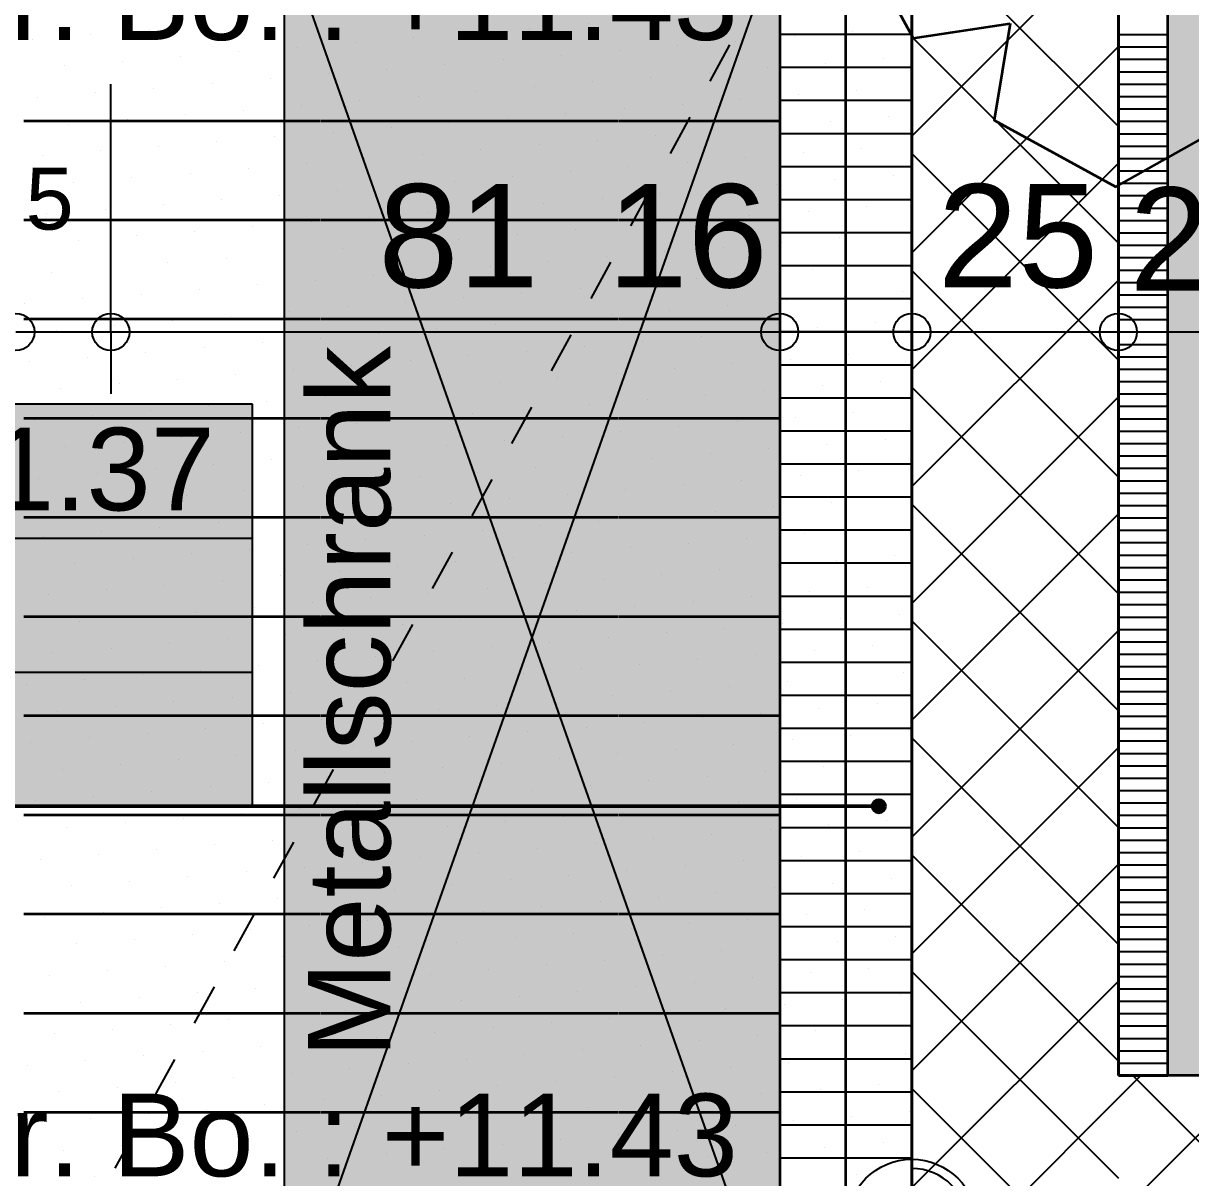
# Model space of a CAD drawing. Header units: centimetres. Extents: x 0.3 to 84.3, y 0.3 to 59.7.
# Drawn here: x 44.758 to 47.585, y 16.227 to 19.021 of the extents above; entities that cross this region are included whole.
import ezdxf

# ---------------------------------------------------------------- set-up
doc = ezdxf.new("R2010")
doc.units = ezdxf.units.CM
for name, pattern in [('AUSGEZOGEN', [0]), ('LINIE_17', [0.05, 0, -0.05]), ('PHANTOM', [63.5, 31.75, -6.35, 6.35, -6.35, 6.35, -6.35]), ('VERDECKT', [9.525, 6.35, -3.175])]:
    doc.linetypes.add(name, pattern=pattern)
for name, color, linetype, lineweight in [('Ausbau Raeume', 7, 'AUSGEZOGEN', 35), ('Bodenplatte', 7, 'AUSGEZOGEN', 35), ('Daemmung', 7, 'AUSGEZOGEN', 35), ('Decke', 7, 'AUSGEZOGEN', 35), ('Deckendaemmung', 7, 'AUSGEZOGEN', 25), ('Entwaesserungsb._ Retentionb', 251, 'AUSGEZOGEN', 50), ('Kamin', 7, 'VERDECKT', 25), ('Metallbauarbeiten', 7, 'AUSGEZOGEN', 35), ('Revisionswolke', 240, 'AUSGEZOGEN', 35), ('Text Decke', 7, 'AUSGEZOGEN', 50), ('Text Koten', 7, 'AUSGEZOGEN', 50), ('Text Werkplan Ausfuehrung', 7, 'AUSGEZOGEN', 50), ('Wand Beton bewehrt', 7, 'AUSGEZOGEN', 35), ('Werkplan- Ausfuehrungsmasse', 7, 'AUSGEZOGEN', 25)]:
    doc.layers.add(name, color=color, linetype=linetype, lineweight=lineweight)
doc.styles.add('ARIAL', font='ARIAL.TTF')

msp = doc.modelspace()

# ---------------------------------------------------------------- hatches: boundary and pattern name
at = {"layer": 'Kamin', "linetype": 'AUSGEZOGEN', "lineweight": 50, "true_color": 0xc7c7c7}
msp.add_hatch(color=9, dxfattribs=at).paths.add_polyline_path([(49, 19.894), (47.53, 19.894), (47.53, 16.474), (49, 16.474)])
at = {"layer": 'Metallbauarbeiten', "linetype": 'AUSGEZOGEN', "lineweight": 25, "true_color": 0xe3e3e3}
msp.add_hatch(color=254, dxfattribs=at).paths.add_polyline_path([(45.39, 19.236), (45.39, 15.836), (46.59, 15.836), (46.59, 19.236)])
at = {"layer": 'Text Decke', "linetype": 'AUSGEZOGEN', "lineweight": 50, "true_color": 0x00c600}
for points in [[(46.8171, 17.1185), (46.8171, 17.1335), (46.815, 17.126)], [(46.8171, 17.1335), (46.8225, 17.1131), (46.8225, 17.1389)], [(46.8171, 17.1335), (46.8171, 17.1185), (46.8225, 17.1131)], [(46.8225, 17.1389), (46.83, 17.111), (46.83, 17.141)], [(46.8225, 17.1389), (46.8225, 17.1131), (46.83, 17.111)], [(46.83, 17.141), (46.83, 17.111), (46.8375, 17.1131)], [(46.83, 17.141), (46.8375, 17.1131), (46.8375, 17.1389)], [(46.8375, 17.1389), (46.8375, 17.1131), (46.8429, 17.1185)], [(46.8375, 17.1389), (46.8429, 17.1185), (46.8429, 17.1335)], [(46.8429, 17.1335), (46.8429, 17.1185), (46.845, 17.126)]]:
    msp.add_hatch(color=92, dxfattribs=at).paths.add_polyline_path(points)
at = {"layer": 'Text Koten', "linetype": 'AUSGEZOGEN', "lineweight": 25, "true_color": 0xf1f1f1}
msp.add_hatch(color=7, dxfattribs=at).paths.add_polyline_path([(42.1067, 18.0993), (42.1067, 17.126), (45.3133, 17.126), (45.3133, 18.0993)])

# ---------------------------------------------------------------- linework, layer by layer
at = {"layer": 'Ausbau Raeume', "color": 254, "linetype": 'AUSGEZOGEN', "lineweight": 35}
for p, q in [((45.4782, 18.7846), (44.7596, 18.7846)), ((46.1982, 18.7846), (45.4796, 18.7846)), ((46.59, 18.7846), (46.1996, 18.7846)), ((45.4782, 18.5446), (44.7596, 18.5446)), ((46.1982, 18.5446), (45.4796, 18.5446)), ((46.59, 18.5446), (46.1996, 18.5446)), ((45.4782, 18.3046), (44.7596, 18.3046)), ((46.1982, 18.3046), (45.4796, 18.3046)), ((46.59, 18.3046), (46.1996, 18.3046)), ((45.4782, 18.0646), (44.7596, 18.0646)), ((46.1982, 18.0646), (45.4796, 18.0646)), ((46.59, 18.0646), (46.1996, 18.0646)), ((45.4782, 17.8246), (44.7596, 17.8246)), ((46.1982, 17.8246), (45.4796, 17.8246)), ((46.59, 17.8246), (46.1996, 17.8246)), ((45.4782, 17.5846), (44.7596, 17.5846)), ((46.1982, 17.5846), (45.4796, 17.5846)), ((46.59, 17.5846), (46.1996, 17.5846)), ((45.4782, 17.3446), (44.7596, 17.3446)), ((46.1982, 17.3446), (45.4796, 17.3446)), ((46.59, 17.3446), (46.1996, 17.3446)), ((45.4782, 17.1046), (44.7596, 17.1046)), ((46.1982, 17.1046), (45.4796, 17.1046)), ((46.59, 17.1046), (46.1996, 17.1046)), ((45.4782, 16.8646), (44.7596, 16.8646)), ((46.1982, 16.8646), (45.4796, 16.8646)), ((46.59, 16.8646), (46.1996, 16.8646)), ((45.4782, 16.6246), (44.7596, 16.6246)), ((46.1982, 16.6246), (45.4796, 16.6246)), ((46.59, 16.6246), (46.1996, 16.6246)), ((45.4782, 16.3846), (44.7596, 16.3846)), ((46.1982, 16.3846), (45.4796, 16.3846)), ((46.59, 16.3846), (46.1996, 16.3846))]:
    msp.add_line(p, q, dxfattribs=at)
at = {"layer": 'Bodenplatte', "color": 92, "linetype": 'VERDECKT', "lineweight": 35, "true_color": 0x00c600}
msp.add_line((46.91, 19.774), (46.91, 16.114), dxfattribs=at)
at = {"layer": 'Daemmung', "color": 7, "linetype": 'AUSGEZOGEN', "lineweight": 35}
for p, q in [((47.41, 19.894), (47.41, 16.474)), ((47.53, 16.474), (47.53, 19.894)), ((46.91, 16.114), (46.91, 19.774)), ((46.59, 19.278), (46.59, 15.794)), ((47.41, 16.474), (47.53, 16.474))]:
    msp.add_line(p, q, dxfattribs=at)
at = {"layer": 'Daemmung', "color": 7, "linetype": 'AUSGEZOGEN', "lineweight": 25}
for points in [[(46.91, 18.994), (46.59, 18.994), (46.59, 18.994)], [(46.91, 18.994), (46.59, 18.994), (46.59, 18.994)], [(47.41, 18.994), (47.53, 18.994), (47.53, 18.994)], [(47.41, 18.964), (47.53, 18.964), (47.53, 18.964)], [(46.91, 18.914), (46.59, 18.914), (46.59, 18.914)], [(47.41, 18.934), (47.53, 18.934), (47.53, 18.934)], [(47.41, 18.934), (47.53, 18.934), (47.53, 18.934)], [(47.41, 18.904), (47.53, 18.904), (47.53, 18.904)], [(47.41, 18.874), (47.53, 18.874), (47.53, 18.874)], [(46.91, 18.834), (46.59, 18.834), (46.59, 18.834)], [(47.41, 18.844), (47.53, 18.844), (47.53, 18.844)], [(47.41, 18.814), (47.53, 18.814), (47.53, 18.814)], [(47.41, 18.814), (47.53, 18.814), (47.53, 18.814)], [(47.41, 18.784), (47.53, 18.784), (47.53, 18.784)], [(46.91, 18.754), (46.59, 18.754), (46.59, 18.754)], [(47.41, 18.754), (47.53, 18.754), (47.53, 18.754)], [(47.41, 18.724), (47.53, 18.724), (47.53, 18.724)], [(47.41, 18.694), (47.53, 18.694), (47.53, 18.694)], [(47.41, 18.694), (47.53, 18.694), (47.53, 18.694)], [(46.91, 18.674), (46.59, 18.674), (46.59, 18.674)], [(46.91, 18.674), (46.59, 18.674), (46.59, 18.674)], [(47.41, 18.664), (47.53, 18.664), (47.53, 18.664)], [(47.41, 18.634), (47.53, 18.634), (47.53, 18.634)], [(47.41, 18.604), (47.53, 18.604), (47.53, 18.604)], [(46.91, 18.594), (46.59, 18.594), (46.59, 18.594)], [(47.41, 18.574), (47.53, 18.574), (47.53, 18.574)], [(47.41, 18.574), (47.53, 18.574), (47.53, 18.574)], [(47.41, 18.544), (47.53, 18.544), (47.53, 18.544)], [(46.91, 18.514), (46.59, 18.514), (46.59, 18.514)], [(47.41, 18.514), (47.53, 18.514), (47.53, 18.514)], [(47.41, 18.484), (47.53, 18.484), (47.53, 18.484)], [(46.91, 18.434), (46.59, 18.434), (46.59, 18.434)], [(47.41, 18.454), (47.41, 18.454), (47.53, 18.454), (47.53, 18.454)], [(47.41, 18.454), (47.41, 18.454), (47.53, 18.454), (47.53, 18.454)], [(47.41, 18.424), (47.41, 18.424), (47.53, 18.424), (47.53, 18.424)], [(47.41, 18.394), (47.41, 18.394), (47.53, 18.394), (47.53, 18.394)], [(46.91, 18.354), (46.59, 18.354), (46.59, 18.354)], [(46.91, 18.354), (46.59, 18.354), (46.59, 18.354)], [(47.41, 18.364), (47.41, 18.364), (47.53, 18.364), (47.53, 18.364)], [(47.41, 18.334), (47.41, 18.334), (47.53, 18.334), (47.53, 18.334)], [(47.41, 18.334), (47.41, 18.334), (47.53, 18.334), (47.53, 18.334)], [(47.41, 18.304), (47.41, 18.304), (47.53, 18.304), (47.53, 18.304)], [(46.91, 18.274), (46.59, 18.274), (46.59, 18.274)], [(47.41, 18.274), (47.41, 18.274), (47.53, 18.274), (47.53, 18.274)], [(47.41, 18.244), (47.41, 18.244), (47.53, 18.244), (47.53, 18.244)], [(47.41, 18.214), (47.41, 18.214), (47.53, 18.214), (47.53, 18.214)], [(47.41, 18.214), (47.41, 18.214), (47.53, 18.214), (47.53, 18.214)], [(46.91, 18.194), (46.59, 18.194), (46.59, 18.194)], [(47.41, 18.184), (47.53, 18.184), (47.53, 18.184)], [(47.41, 18.154), (47.41, 18.154), (47.53, 18.154), (47.53, 18.154)], [(47.41, 18.124), (47.41, 18.124), (47.53, 18.124), (47.53, 18.124)], [(46.91, 18.114), (46.59, 18.114), (46.59, 18.114)], [(47.41, 18.094), (47.41, 18.094), (47.53, 18.094)], [(47.41, 18.094), (47.41, 18.094), (47.53, 18.094)], [(47.41, 18.064), (47.41, 18.064), (47.53, 18.064)], [(46.91, 18.034), (46.91, 18.034), (46.59, 18.034), (46.59, 18.034)], [(46.91, 18.034), (46.91, 18.034), (46.59, 18.034), (46.59, 18.034)], [(47.41, 18.034), (47.41, 18.034), (47.53, 18.034), (47.53, 18.034)], [(47.41, 18.004), (47.41, 18.004), (47.53, 18.004), (47.53, 18.004)], [(46.91, 17.954), (46.91, 17.954), (46.59, 17.954), (46.59, 17.954)], [(47.41, 17.974), (47.41, 17.974), (47.53, 17.974), (47.53, 17.974)], [(47.41, 17.974), (47.41, 17.974), (47.53, 17.974), (47.53, 17.974)], [(47.41, 17.944), (47.41, 17.944), (47.53, 17.944), (47.53, 17.944)], [(47.41, 17.914), (47.41, 17.914), (47.53, 17.914), (47.53, 17.914)], [(46.91, 17.874), (46.91, 17.874), (46.59, 17.874), (46.59, 17.874)], [(47.41, 17.884), (47.41, 17.884), (47.53, 17.884), (47.53, 17.884)], [(47.41, 17.854), (47.41, 17.854), (47.53, 17.854), (47.53, 17.854)], [(47.41, 17.854), (47.41, 17.854), (47.53, 17.854), (47.53, 17.854)], [(47.41, 17.824), (47.41, 17.824), (47.53, 17.824), (47.53, 17.824)], [(46.91, 17.794), (46.59, 17.794), (46.59, 17.794)], [(47.41, 17.794), (47.41, 17.794), (47.53, 17.794)], [(47.41, 17.764), (47.41, 17.764), (47.53, 17.764)], [(47.41, 17.734), (47.41, 17.734), (47.53, 17.734)], [(47.41, 17.734), (47.41, 17.734), (47.53, 17.734)], [(46.91, 17.714), (46.91, 17.714), (46.59, 17.714), (46.59, 17.714)], [(46.91, 17.714), (46.91, 17.714), (46.59, 17.714), (46.59, 17.714)], [(47.41, 17.704), (47.41, 17.704), (47.53, 17.704)], [(47.41, 17.674), (47.41, 17.674), (47.53, 17.674)], [(47.41, 17.644), (47.41, 17.644), (47.53, 17.644)], [(46.91, 17.634), (46.91, 17.634), (46.59, 17.634), (46.59, 17.634)], [(47.41, 17.614), (47.41, 17.614), (47.53, 17.614)], [(47.41, 17.614), (47.41, 17.614), (47.53, 17.614)], [(47.41, 17.584), (47.41, 17.584), (47.53, 17.584)], [(46.91, 17.554), (46.91, 17.554), (46.59, 17.554), (46.59, 17.554)], [(47.41, 17.554), (47.41, 17.554), (47.53, 17.554)], [(47.41, 17.524), (47.41, 17.524), (47.53, 17.524)], [(46.91, 17.474), (46.91, 17.474), (46.59, 17.474), (46.59, 17.474)], [(47.41, 17.494), (47.41, 17.494), (47.53, 17.494)], [(47.41, 17.494), (47.41, 17.494), (47.53, 17.494)], [(47.41, 17.464), (47.41, 17.464), (47.53, 17.464)], [(47.41, 17.434), (47.41, 17.434), (47.53, 17.434)], [(46.91, 17.394), (46.91, 17.394), (46.59, 17.394)], [(46.91, 17.394), (46.91, 17.394), (46.59, 17.394)], [(47.41, 17.404), (47.41, 17.404), (47.53, 17.404)], [(47.41, 17.374), (47.41, 17.374), (47.53, 17.374)], [(47.41, 17.374), (47.41, 17.374), (47.53, 17.374)], [(47.41, 17.344), (47.41, 17.344), (47.53, 17.344)], [(46.91, 17.314), (46.91, 17.314), (46.59, 17.314)], [(47.41, 17.314), (47.41, 17.314), (47.53, 17.314)], [(47.41, 17.284), (47.41, 17.284), (47.53, 17.284)], [(47.41, 17.254), (47.41, 17.254), (47.53, 17.254)], [(47.41, 17.254), (47.41, 17.254), (47.53, 17.254)], [(46.91, 17.234), (46.91, 17.234), (46.59, 17.234)], [(47.41, 17.224), (47.41, 17.224), (47.53, 17.224)], [(47.41, 17.194), (47.41, 17.194), (47.53, 17.194)], [(47.41, 17.164), (47.41, 17.164), (47.53, 17.164)], [(46.91, 17.154), (46.91, 17.154), (46.59, 17.154)], [(47.41, 17.134), (47.41, 17.134), (47.53, 17.134)], [(47.41, 17.134), (47.41, 17.134), (47.53, 17.134)], [(47.41, 17.104), (47.41, 17.104), (47.53, 17.104)], [(46.91, 17.074), (46.91, 17.074), (46.59, 17.074)], [(46.91, 17.074), (46.91, 17.074), (46.59, 17.074)], [(47.41, 17.074), (47.41, 17.074), (47.53, 17.074)], [(47.41, 17.044), (47.41, 17.044), (47.53, 17.044)], [(46.91, 16.994), (46.91, 16.994), (46.59, 16.994)], [(47.41, 17.014), (47.41, 17.014), (47.53, 17.014)], [(47.41, 17.014), (47.41, 17.014), (47.53, 17.014)], [(47.41, 16.984), (47.41, 16.984), (47.53, 16.984)], [(47.41, 16.954), (47.41, 16.954), (47.53, 16.954)], [(46.91, 16.914), (46.91, 16.914), (46.59, 16.914)], [(47.41, 16.924), (47.41, 16.924), (47.53, 16.924)], [(47.41, 16.894), (47.41, 16.894), (47.53, 16.894)], [(47.41, 16.894), (47.41, 16.894), (47.53, 16.894)], [(47.41, 16.864), (47.41, 16.864), (47.53, 16.864)], [(46.91, 16.834), (46.91, 16.834), (46.59, 16.834)], [(47.41, 16.834), (47.41, 16.834), (47.53, 16.834)], [(47.41, 16.804), (47.41, 16.804), (47.53, 16.804)], [(47.41, 16.774), (47.41, 16.774), (47.53, 16.774)], [(47.41, 16.774), (47.41, 16.774), (47.53, 16.774)], [(46.91, 16.754), (46.91, 16.754), (46.59, 16.754)], [(46.91, 16.754), (46.91, 16.754), (46.59, 16.754)], [(47.41, 16.744), (47.41, 16.744), (47.53, 16.744)], [(47.41, 16.714), (47.41, 16.714), (47.53, 16.714)], [(47.41, 16.684), (47.41, 16.684), (47.53, 16.684)], [(46.91, 16.674), (46.91, 16.674), (46.59, 16.674)], [(47.41, 16.654), (47.41, 16.654), (47.53, 16.654)], [(47.41, 16.654), (47.41, 16.654), (47.53, 16.654)], [(47.41, 16.624), (47.41, 16.624), (47.53, 16.624)], [(46.91, 16.594), (46.91, 16.594), (46.59, 16.594)], [(47.41, 16.594), (47.41, 16.594), (47.53, 16.594)], [(47.41, 16.564), (47.41, 16.564), (47.53, 16.564)], [(46.91, 16.514), (46.91, 16.514), (46.59, 16.514)], [(47.41, 16.534), (47.41, 16.534), (47.53, 16.534)], [(47.41, 16.534), (47.41, 16.534), (47.53, 16.534)], [(47.41, 16.504), (47.41, 16.504), (47.53, 16.504)], [(46.91, 16.434), (46.91, 16.434), (46.59, 16.434)], [(46.91, 16.434), (46.91, 16.434), (46.59, 16.434)], [(46.91, 16.354), (46.91, 16.354), (46.59, 16.354)], [(46.91, 16.274), (46.91, 16.274), (46.59, 16.274)]]:
    msp.add_lwpolyline(points, dxfattribs=at)
at = {"layer": 'Decke', "color": 96, "linetype": 'PHANTOM', "lineweight": 35, "true_color": 0x006e00}
for p, q in [((46.91, 19.774), (46.91, 16.114)), ((46.75, 15.954), (46.75, 19.614))]:
    msp.add_line(p, q, dxfattribs=at)
at = {"layer": 'Deckendaemmung', "color": 211, "linetype": 'AUSGEZOGEN', "lineweight": 25, "true_color": 0xff70ff}
for p, q in [((45.063, 19.0055), (45.063, 19.0055)), ((45.2039, 19.0168), (45.2039, 19.0168)), ((45.2039, 19.0168), (45.2039, 19.0168)), ((45.8438, 18.9974), (45.8438, 18.9974)), ((45.9848, 19.0087), (45.9848, 19.0087)), ((46.1257, 19.0201), (46.1257, 19.0201)), ((46.7656, 19.0006), (46.7656, 19.0006)), ((46.9066, 19.012), (46.9066, 19.012)), ((44.7811, 18.9828), (44.7811, 18.9828)), ((44.922, 18.9941), (44.922, 18.9941)), ((45.5619, 18.9747), (45.5619, 18.9747)), ((45.7029, 18.986), (45.7029, 18.986)), ((46.4838, 18.9779), (46.4838, 18.9779)), ((46.6247, 18.9893), (46.6247, 18.9893)), ((45.1391, 18.9407), (45.1391, 18.9407)), ((45.2801, 18.952), (45.2801, 18.952)), ((45.421, 18.9634), (45.421, 18.9634)), ((46.0609, 18.9439), (46.0609, 18.9439)), ((46.2019, 18.9553), (46.2019, 18.9553)), ((46.3428, 18.9666), (46.3428, 18.9666)), ((44.8572, 18.918), (44.8572, 18.918)), ((44.9982, 18.9293), (44.9982, 18.9293)), ((45.779, 18.9212), (45.779, 18.9212)), ((45.92, 18.9326), (45.92, 18.9326)), ((46.5599, 18.9131), (46.5599, 18.9131)), ((46.7008, 18.9245), (46.7008, 18.9245)), ((46.8418, 18.9358), (46.8418, 18.9358)), ((45.3562, 18.8872), (45.3562, 18.8872)), ((45.4971, 18.8986), (45.4971, 18.8986)), ((45.6381, 18.9099), (45.6381, 18.9099)), ((46.278, 18.8905), (46.278, 18.8905)), ((46.419, 18.9018), (46.419, 18.9018)), ((45.0743, 18.8645), (45.0743, 18.8645)), ((45.2153, 18.8759), (45.2153, 18.8759)), ((45.8552, 18.8564), (45.8552, 18.8564)), ((45.9961, 18.8678), (45.9961, 18.8678)), ((46.1371, 18.8791), (46.1371, 18.8791)), ((46.777, 18.8597), (46.777, 18.8597)), ((44.7924, 18.8419), (44.7924, 18.8419)), ((44.9334, 18.8532), (44.9334, 18.8532)), ((45.5733, 18.8338), (45.5733, 18.8338)), ((45.7142, 18.8451), (45.7142, 18.8451)), ((46.4951, 18.837), (46.4951, 18.837)), ((46.636, 18.8483), (46.636, 18.8483)), ((45.1504, 18.7997), (45.1504, 18.7997)), ((45.2914, 18.8111), (45.2914, 18.8111)), ((45.4323, 18.8224), (45.4323, 18.8224)), ((46.0723, 18.803), (46.0723, 18.803)), ((46.2132, 18.8143), (46.2132, 18.8143)), ((46.3541, 18.8257), (46.3541, 18.8257)), ((44.8686, 18.7771), (44.8686, 18.7771)), ((45.0095, 18.7884), (45.0095, 18.7884)), ((45.7904, 18.7803), (45.7904, 18.7803)), ((45.9313, 18.7916), (45.9313, 18.7916)), ((46.5712, 18.7722), (46.5712, 18.7722)), ((46.7122, 18.7835), (46.7122, 18.7835)), ((46.7122, 18.7835), (46.7122, 18.7835)), ((46.8531, 18.7949), (46.8531, 18.7949)), ((45.3675, 18.7463), (45.3675, 18.7463)), ((45.5085, 18.7576), (45.5085, 18.7576)), ((45.6494, 18.769), (45.6494, 18.769)), ((46.2893, 18.7495), (46.2893, 18.7495)), ((46.4303, 18.7609), (46.4303, 18.7609)), ((45.0856, 18.7236), (45.0856, 18.7236)), ((45.2266, 18.7349), (45.2266, 18.7349)), ((45.8665, 18.7155), (45.8665, 18.7155)), ((46.0075, 18.7268), (46.0075, 18.7268)), ((46.0075, 18.7268), (46.0075, 18.7268)), ((46.1484, 18.7382), (46.1484, 18.7382)), ((46.7883, 18.7187), (46.7883, 18.7187)), ((44.8038, 18.7009), (44.8038, 18.7009)), ((44.9447, 18.7123), (44.9447, 18.7123)), ((45.5846, 18.6928), (45.5846, 18.6928)), ((45.7256, 18.7042), (45.7256, 18.7042)), ((46.5064, 18.696), (46.5064, 18.696)), ((46.6474, 18.7074), (46.6474, 18.7074)), ((45.1618, 18.6588), (45.1618, 18.6588)), ((45.3027, 18.6701), (45.3027, 18.6701)), ((45.3027, 18.6701), (45.3027, 18.6701)), ((45.4437, 18.6815), (45.4437, 18.6815)), ((46.0836, 18.662), (46.0836, 18.662)), ((46.2245, 18.6734), (46.2245, 18.6734)), ((46.3655, 18.6847), (46.3655, 18.6847)), ((44.8799, 18.6361), (44.8799, 18.6361)), ((45.0208, 18.6475), (45.0208, 18.6475)), ((45.8017, 18.6393), (45.8017, 18.6393)), ((45.9427, 18.6507), (45.9427, 18.6507)), ((46.5826, 18.6312), (46.5826, 18.6312)), ((46.7235, 18.6426), (46.7235, 18.6426)), ((46.8645, 18.6539), (46.8645, 18.6539)), ((45.3789, 18.6053), (45.3789, 18.6053)), ((45.5198, 18.6167), (45.5198, 18.6167)), ((45.6608, 18.628), (45.6608, 18.628)), ((46.3007, 18.6086), (46.3007, 18.6086)), ((46.4416, 18.6199), (46.4416, 18.6199)), ((45.097, 18.5826), (45.097, 18.5826)), ((45.2379, 18.594), (45.2379, 18.594)), ((45.8779, 18.5745), (45.8779, 18.5745)), ((46.0188, 18.5859), (46.0188, 18.5859)), ((46.1597, 18.5972), (46.1597, 18.5972)), ((46.7997, 18.5778), (46.7997, 18.5778)), ((44.8151, 18.56), (44.8151, 18.56)), ((44.956, 18.5713), (44.956, 18.5713)), ((45.596, 18.5519), (45.596, 18.5519)), ((45.7369, 18.5632), (45.7369, 18.5632)), ((46.5178, 18.5551), (46.5178, 18.5551)), ((46.6587, 18.5664), (46.6587, 18.5664)), ((45.1731, 18.5178), (45.1731, 18.5178)), ((45.3141, 18.5292), (45.3141, 18.5292)), ((45.455, 18.5405), (45.455, 18.5405)), ((46.0949, 18.5211), (46.0949, 18.5211)), ((46.2359, 18.5324), (46.2359, 18.5324)), ((46.3768, 18.5438), (46.3768, 18.5438)), ((44.8912, 18.4952), (44.8912, 18.4952)), ((45.0322, 18.5065), (45.0322, 18.5065)), ((45.8131, 18.4984), (45.8131, 18.4984)), ((45.954, 18.5097), (45.954, 18.5097)), ((46.5939, 18.4903), (46.5939, 18.4903)), ((46.7349, 18.5016), (46.7349, 18.5016)), ((46.8758, 18.513), (46.8758, 18.513)), ((45.3902, 18.4644), (45.3902, 18.4644)), ((45.5312, 18.4757), (45.5312, 18.4757)), ((45.6721, 18.4871), (45.6721, 18.4871)), ((46.312, 18.4676), (46.312, 18.4676)), ((46.453, 18.479), (46.453, 18.479)), ((45.1083, 18.4417), (45.1083, 18.4417)), ((45.2493, 18.453), (45.2493, 18.453)), ((45.8892, 18.4336), (45.8892, 18.4336)), ((46.0301, 18.4449), (46.0301, 18.4449)), ((46.1711, 18.4563), (46.1711, 18.4563)), ((46.811, 18.4368), (46.811, 18.4368)), ((44.8264, 18.419), (44.8264, 18.419)), ((44.9674, 18.4304), (44.9674, 18.4304)), ((45.6073, 18.4109), (45.6073, 18.4109)), ((45.7482, 18.4223), (45.7482, 18.4223)), ((46.5291, 18.4142), (46.5291, 18.4142)), ((46.6701, 18.4255), (46.6701, 18.4255)), ((46.6701, 18.4255), (46.6701, 18.4255)), ((45.1845, 18.3769), (45.1845, 18.3769)), ((45.3254, 18.3882), (45.3254, 18.3882)), ((45.4664, 18.3996), (45.4664, 18.3996)), ((46.1063, 18.3801), (46.1063, 18.3801)), ((46.2472, 18.3915), (46.2472, 18.3915)), ((46.3882, 18.4028), (46.3882, 18.4028)), ((44.9026, 18.3542), (44.9026, 18.3542)), ((45.0435, 18.3656), (45.0435, 18.3656)), ((45.8244, 18.3575), (45.8244, 18.3575)), ((45.9653, 18.3688), (45.9653, 18.3688)), ((45.9653, 18.3688), (45.9653, 18.3688)), ((46.6053, 18.3494), (46.6053, 18.3494)), ((46.7462, 18.3607), (46.7462, 18.3607)), ((46.8871, 18.372), (46.8871, 18.372)), ((44.7616, 18.3429), (44.7616, 18.3429)), ((45.4016, 18.3234), (45.4016, 18.3234)), ((45.5425, 18.3348), (45.5425, 18.3348)), ((45.6834, 18.3461), (45.6834, 18.3461)), ((46.3234, 18.3267), (46.3234, 18.3267)), ((46.4643, 18.338), (46.4643, 18.338)), ((45.1197, 18.3008), (45.1197, 18.3008)), ((45.2606, 18.3121), (45.2606, 18.3121)), ((45.2606, 18.3121), (45.2606, 18.3121)), ((45.9005, 18.2927), (45.9005, 18.2927)), ((46.0415, 18.304), (46.0415, 18.304)), ((46.1824, 18.3153), (46.1824, 18.3153)), ((46.8223, 18.2959), (46.8223, 18.2959)), ((44.8378, 18.2781), (44.8378, 18.2781)), ((44.9787, 18.2894), (44.9787, 18.2894)), ((45.6186, 18.27), (45.6186, 18.27)), ((45.7596, 18.2813), (45.7596, 18.2813)), ((46.5405, 18.2732), (46.5405, 18.2732)), ((46.6814, 18.2846), (46.6814, 18.2846)), ((45.1958, 18.236), (45.1958, 18.236)), ((45.3368, 18.2473), (45.3368, 18.2473)), ((45.4777, 18.2586), (45.4777, 18.2586)), ((46.1176, 18.2392), (46.1176, 18.2392)), ((46.2586, 18.2505), (46.2586, 18.2505)), ((46.3995, 18.2619), (46.3995, 18.2619)), ((44.9139, 18.2133), (44.9139, 18.2133)), ((45.0549, 18.2246), (45.0549, 18.2246)), ((45.8357, 18.2165), (45.8357, 18.2165)), ((45.9767, 18.2279), (45.9767, 18.2279)), ((46.6166, 18.2084), (46.6166, 18.2084)), ((46.7575, 18.2198), (46.7575, 18.2198)), ((46.8985, 18.2311), (46.8985, 18.2311)), ((44.773, 18.2019), (44.773, 18.2019)), ((45.4129, 18.1825), (45.4129, 18.1825)), ((45.5538, 18.1938), (45.5538, 18.1938)), ((45.6948, 18.2052), (45.6948, 18.2052)), ((46.3347, 18.1857), (46.3347, 18.1857)), ((46.4757, 18.1971), (46.4757, 18.1971)), ((45.131, 18.1598), (45.131, 18.1598)), ((45.272, 18.1712), (45.272, 18.1712)), ((45.9119, 18.1517), (45.9119, 18.1517)), ((46.0528, 18.1631), (46.0528, 18.1631)), ((46.1938, 18.1744), (46.1938, 18.1744)), ((46.8337, 18.155), (46.8337, 18.155)), ((44.8491, 18.1371), (44.8491, 18.1371)), ((44.9901, 18.1485), (44.9901, 18.1485)), ((45.63, 18.129), (45.63, 18.129)), ((45.7709, 18.1404), (45.7709, 18.1404)), ((46.4108, 18.1209), (46.4108, 18.1209)), ((46.5518, 18.1323), (46.5518, 18.1323)), ((46.6927, 18.1436), (46.6927, 18.1436)), ((45.2072, 18.095), (45.2072, 18.095)), ((45.3481, 18.1064), (45.3481, 18.1064)), ((45.489, 18.1177), (45.489, 18.1177)), ((46.129, 18.0983), (46.129, 18.0983)), ((46.2699, 18.1096), (46.2699, 18.1096)), ((44.9253, 18.0723), (44.9253, 18.0723)), ((45.0662, 18.0837), (45.0662, 18.0837)), ((45.7061, 18.0642), (45.7061, 18.0642)), ((45.8471, 18.0756), (45.8471, 18.0756)), ((45.988, 18.0869), (45.988, 18.0869)), ((46.6279, 18.0675), (46.6279, 18.0675)), ((46.7689, 18.0788), (46.7689, 18.0788)), ((46.7689, 18.0788), (46.7689, 18.0788)), ((46.9098, 18.0901), (46.9098, 18.0901)), ((44.7843, 18.061), (44.7843, 18.061)), ((45.4242, 18.0416), (45.4242, 18.0416)), ((45.5652, 18.0529), (45.5652, 18.0529)), ((46.346, 18.0448), (46.346, 18.0448)), ((46.487, 18.0561), (46.487, 18.0561)), ((45.0014, 18.0075), (45.0014, 18.0075)), ((45.1423, 18.0189), (45.1423, 18.0189)), ((45.2833, 18.0302), (45.2833, 18.0302)), ((45.9232, 18.0108), (45.9232, 18.0108)), ((46.0642, 18.0221), (46.0642, 18.0221)), ((46.0642, 18.0221), (46.0642, 18.0221)), ((46.2051, 18.0334), (46.2051, 18.0334)), ((46.845, 18.014), (46.845, 18.014)), ((44.8605, 17.9962), (44.8605, 17.9962)), ((45.6413, 17.9881), (45.6413, 17.9881)), ((45.7823, 17.9994), (45.7823, 17.9994)), ((46.4222, 17.98), (46.4222, 17.98)), ((46.5631, 17.9913), (46.5631, 17.9913)), ((46.7041, 18.0027), (46.7041, 18.0027)), ((45.2185, 17.9541), (45.2185, 17.9541)), ((45.3594, 17.9654), (45.3594, 17.9654)), ((45.3594, 17.9654), (45.3594, 17.9654)), ((45.5004, 17.9767), (45.5004, 17.9767)), ((46.1403, 17.9573), (46.1403, 17.9573)), ((46.2812, 17.9686), (46.2812, 17.9686)), ((44.9366, 17.9314), (44.9366, 17.9314)), ((45.0775, 17.9427), (45.0775, 17.9427)), ((45.7175, 17.9233), (45.7175, 17.9233)), ((45.8584, 17.9346), (45.8584, 17.9346)), ((45.9994, 17.946), (45.9994, 17.946)), ((46.6393, 17.9265), (46.6393, 17.9265)), ((46.7802, 17.9379), (46.7802, 17.9379)), ((44.7957, 17.92), (44.7957, 17.92)), ((45.4356, 17.9006), (45.4356, 17.9006)), ((45.5765, 17.9119), (45.5765, 17.9119)), ((46.3574, 17.9038), (46.3574, 17.9038)), ((46.4983, 17.9152), (46.4983, 17.9152)), ((45.0127, 17.8666), (45.0127, 17.8666)), ((45.1537, 17.8779), (45.1537, 17.8779)), ((45.2946, 17.8893), (45.2946, 17.8893)), ((45.9346, 17.8698), (45.9346, 17.8698)), ((46.0755, 17.8812), (46.0755, 17.8812)), ((46.2164, 17.8925), (46.2164, 17.8925)), ((46.8564, 17.8731), (46.8564, 17.8731)), ((44.8718, 17.8552), (44.8718, 17.8552)), ((45.6527, 17.8471), (45.6527, 17.8471)), ((45.7936, 17.8585), (45.7936, 17.8585)), ((46.4335, 17.839), (46.4335, 17.839)), ((46.5745, 17.8504), (46.5745, 17.8504)), ((46.7154, 17.8617), (46.7154, 17.8617)), ((45.2298, 17.8131), (45.2298, 17.8131)), ((45.3708, 17.8245), (45.3708, 17.8245)), ((45.5117, 17.8358), (45.5117, 17.8358)), ((46.1516, 17.8164), (46.1516, 17.8164)), ((46.2926, 17.8277), (46.2926, 17.8277)), ((44.9479, 17.7904), (44.9479, 17.7904)), ((45.0889, 17.8018), (45.0889, 17.8018)), ((45.7288, 17.7823), (45.7288, 17.7823)), ((45.8698, 17.7937), (45.8698, 17.7937)), ((46.0107, 17.805), (46.0107, 17.805)), ((46.6506, 17.7856), (46.6506, 17.7856)), ((46.7916, 17.7969), (46.7916, 17.7969)), ((44.807, 17.7791), (44.807, 17.7791)), ((45.4469, 17.7597), (45.4469, 17.7597)), ((45.5879, 17.771), (45.5879, 17.771)), ((46.3687, 17.7629), (46.3687, 17.7629)), ((46.5097, 17.7742), (46.5097, 17.7742)), ((45.0241, 17.7256), (45.0241, 17.7256)), ((45.165, 17.737), (45.165, 17.737)), ((45.306, 17.7483), (45.306, 17.7483)), ((45.9459, 17.7289), (45.9459, 17.7289)), ((46.0868, 17.7402), (46.0868, 17.7402)), ((46.2278, 17.7516), (46.2278, 17.7516)), ((46.8677, 17.7321), (46.8677, 17.7321)), ((44.8831, 17.7143), (44.8831, 17.7143)), ((45.664, 17.7062), (45.664, 17.7062)), ((45.8049, 17.7175), (45.8049, 17.7175)), ((46.4449, 17.6981), (46.4449, 17.6981)), ((46.5858, 17.7094), (46.5858, 17.7094)), ((46.7268, 17.7208), (46.7268, 17.7208)), ((46.7268, 17.7208), (46.7268, 17.7208)), ((45.2412, 17.6722), (45.2412, 17.6722)), ((45.3821, 17.6835), (45.3821, 17.6835)), ((45.5231, 17.6949), (45.5231, 17.6949)), ((46.163, 17.6754), (46.163, 17.6754)), ((46.3039, 17.6868), (46.3039, 17.6868)), ((44.9593, 17.6495), (44.9593, 17.6495)), ((45.1002, 17.6608), (45.1002, 17.6608)), ((45.7401, 17.6414), (45.7401, 17.6414)), ((45.8811, 17.6527), (45.8811, 17.6527)), ((46.022, 17.6641), (46.022, 17.6641)), ((46.022, 17.6641), (46.022, 17.6641)), ((46.662, 17.6446), (46.662, 17.6446)), ((46.8029, 17.656), (46.8029, 17.656)), ((44.8183, 17.6382), (44.8183, 17.6382)), ((45.4583, 17.6187), (45.4583, 17.6187)), ((45.5992, 17.6301), (45.5992, 17.6301)), ((46.3801, 17.622), (46.3801, 17.622)), ((46.521, 17.6333), (46.521, 17.6333)), ((45.0354, 17.5847), (45.0354, 17.5847)), ((45.1764, 17.596), (45.1764, 17.596)), ((45.3173, 17.6074), (45.3173, 17.6074)), ((45.3173, 17.6074), (45.3173, 17.6074)), ((45.9572, 17.5879), (45.9572, 17.5879)), ((46.0982, 17.5993), (46.0982, 17.5993)), ((46.2391, 17.6106), (46.2391, 17.6106)), ((46.879, 17.5912), (46.879, 17.5912)), ((44.8945, 17.5734), (44.8945, 17.5734)), ((45.6753, 17.5653), (45.6753, 17.5653)), ((45.8163, 17.5766), (45.8163, 17.5766)), ((46.4562, 17.5572), (46.4562, 17.5572)), ((46.5972, 17.5685), (46.5972, 17.5685)), ((46.7381, 17.5798), (46.7381, 17.5798)), ((45.2525, 17.5312), (45.2525, 17.5312)), ((45.3935, 17.5426), (45.3935, 17.5426)), ((45.5344, 17.5539), (45.5344, 17.5539)), ((46.1743, 17.5345), (46.1743, 17.5345)), ((46.3153, 17.5458), (46.3153, 17.5458)), ((44.9706, 17.5086), (44.9706, 17.5086)), ((45.1116, 17.5199), (45.1116, 17.5199)), ((45.7515, 17.5005), (45.7515, 17.5005)), ((45.8924, 17.5118), (45.8924, 17.5118)), ((46.0334, 17.5231), (46.0334, 17.5231)), ((46.6733, 17.5037), (46.6733, 17.5037)), ((46.8142, 17.515), (46.8142, 17.515)), ((44.8297, 17.4972), (44.8297, 17.4972)), ((45.4696, 17.4778), (45.4696, 17.4778)), ((45.6105, 17.4891), (45.6105, 17.4891)), ((46.3914, 17.481), (46.3914, 17.481)), ((46.5324, 17.4924), (46.5324, 17.4924)), ((45.0468, 17.4438), (45.0468, 17.4438)), ((45.1877, 17.4551), (45.1877, 17.4551)), ((45.3287, 17.4664), (45.3287, 17.4664)), ((45.9686, 17.447), (45.9686, 17.447)), ((46.1095, 17.4583), (46.1095, 17.4583)), ((46.2505, 17.4697), (46.2505, 17.4697)), ((46.8904, 17.4502), (46.8904, 17.4502)), ((44.7649, 17.4211), (44.7649, 17.4211)), ((44.9058, 17.4324), (44.9058, 17.4324)), ((45.6867, 17.4243), (45.6867, 17.4243)), ((45.8276, 17.4357), (45.8276, 17.4357)), ((46.4675, 17.4162), (46.4675, 17.4162)), ((46.6085, 17.4275), (46.6085, 17.4275)), ((46.7494, 17.4389), (46.7494, 17.4389)), ((45.2639, 17.3903), (45.2639, 17.3903)), ((45.4048, 17.4016), (45.4048, 17.4016)), ((45.5457, 17.413), (45.5457, 17.413)), ((46.1857, 17.3935), (46.1857, 17.3935)), ((46.3266, 17.4049), (46.3266, 17.4049)), ((44.982, 17.3676), (44.982, 17.3676)), ((45.1229, 17.3789), (45.1229, 17.3789)), ((45.7628, 17.3595), (45.7628, 17.3595)), ((45.9038, 17.3708), (45.9038, 17.3708)), ((46.0447, 17.3822), (46.0447, 17.3822)), ((46.6846, 17.3627), (46.6846, 17.3627)), ((46.8256, 17.3741), (46.8256, 17.3741)), ((46.8256, 17.3741), (46.8256, 17.3741)), ((44.841, 17.3563), (44.841, 17.3563)), ((45.4809, 17.3368), (45.4809, 17.3368)), ((45.6219, 17.3482), (45.6219, 17.3482)), ((46.4027, 17.3401), (46.4027, 17.3401)), ((46.5437, 17.3514), (46.5437, 17.3514)), ((45.0581, 17.3028), (45.0581, 17.3028)), ((45.199, 17.3141), (45.199, 17.3141)), ((45.34, 17.3255), (45.34, 17.3255)), ((45.9799, 17.306), (45.9799, 17.306)), ((46.1209, 17.3174), (46.1209, 17.3174)), ((46.1209, 17.3174), (46.1209, 17.3174)), ((46.2618, 17.3287), (46.2618, 17.3287)), ((46.9017, 17.3093), (46.9017, 17.3093)), ((44.7762, 17.2801), (44.7762, 17.2801)), ((44.9172, 17.2915), (44.9172, 17.2915)), ((45.698, 17.2834), (45.698, 17.2834)), ((45.839, 17.2947), (45.839, 17.2947)), ((46.4789, 17.2753), (46.4789, 17.2753)), ((46.6198, 17.2866), (46.6198, 17.2866)), ((46.7608, 17.2979), (46.7608, 17.2979)), ((45.2752, 17.2493), (45.2752, 17.2493)), ((45.4161, 17.2607), (45.4161, 17.2607)), ((45.4161, 17.2607), (45.4161, 17.2607)), ((45.5571, 17.272), (45.5571, 17.272)), ((46.197, 17.2526), (46.197, 17.2526)), ((46.3379, 17.2639), (46.3379, 17.2639)), ((44.9933, 17.2267), (44.9933, 17.2267)), ((45.1342, 17.238), (45.1342, 17.238)), ((45.7742, 17.2186), (45.7742, 17.2186)), ((45.9151, 17.2299), (45.9151, 17.2299)), ((46.0561, 17.2412), (46.0561, 17.2412)), ((46.696, 17.2218), (46.696, 17.2218)), ((46.8369, 17.2331), (46.8369, 17.2331)), ((44.8524, 17.2153), (44.8524, 17.2153)), ((45.4923, 17.1959), (45.4923, 17.1959)), ((45.6332, 17.2072), (45.6332, 17.2072)), ((46.2731, 17.1878), (46.2731, 17.1878)), ((46.4141, 17.1991), (46.4141, 17.1991)), ((46.555, 17.2105), (46.555, 17.2105)), ((45.0694, 17.1619), (45.0694, 17.1619)), ((45.2104, 17.1732), (45.2104, 17.1732)), ((45.3513, 17.1845), (45.3513, 17.1845)), ((45.9913, 17.1651), (45.9913, 17.1651)), ((46.1322, 17.1764), (46.1322, 17.1764)), ((44.7876, 17.1392), (44.7876, 17.1392)), ((44.9285, 17.1505), (44.9285, 17.1505)), ((45.7094, 17.1424), (45.7094, 17.1424)), ((45.8503, 17.1538), (45.8503, 17.1538)), ((46.4902, 17.1343), (46.4902, 17.1343)), ((46.6312, 17.1457), (46.6312, 17.1457)), ((46.7721, 17.157), (46.7721, 17.157)), ((45.2865, 17.1084), (45.2865, 17.1084)), ((45.4275, 17.1197), (45.4275, 17.1197)), ((45.5684, 17.1311), (45.5684, 17.1311)), ((46.2083, 17.1116), (46.2083, 17.1116)), ((46.3493, 17.123), (46.3493, 17.123)), ((45.0046, 17.0857), (45.0046, 17.0857)), ((45.1456, 17.0971), (45.1456, 17.0971)), ((45.7855, 17.0776), (45.7855, 17.0776)), ((45.9265, 17.089), (45.9265, 17.089)), ((46.0674, 17.1003), (46.0674, 17.1003)), ((46.7073, 17.0809), (46.7073, 17.0809)), ((46.8483, 17.0922), (46.8483, 17.0922)), ((44.8637, 17.0744), (44.8637, 17.0744)), ((45.5036, 17.0549), (45.5036, 17.0549)), ((45.6446, 17.0663), (45.6446, 17.0663)), ((46.2845, 17.0468), (46.2845, 17.0468)), ((46.4254, 17.0582), (46.4254, 17.0582)), ((46.5664, 17.0695), (46.5664, 17.0695)), ((45.0808, 17.0209), (45.0808, 17.0209)), ((45.2217, 17.0323), (45.2217, 17.0323)), ((45.3627, 17.0436), (45.3627, 17.0436)), ((46.0026, 17.0242), (46.0026, 17.0242)), ((46.1435, 17.0355), (46.1435, 17.0355)), ((44.7989, 16.9982), (44.7989, 16.9982)), ((44.9398, 17.0096), (44.9398, 17.0096)), ((45.5798, 16.9901), (45.5798, 16.9901)), ((45.7207, 17.0015), (45.7207, 17.0015)), ((45.8616, 17.0128), (45.8616, 17.0128)), ((46.5016, 16.9934), (46.5016, 16.9934)), ((46.6425, 17.0047), (46.6425, 17.0047)), ((46.7835, 17.0161), (46.7835, 17.0161)), ((46.7835, 17.0161), (46.7835, 17.0161)), ((45.2979, 16.9675), (45.2979, 16.9675)), ((45.4388, 16.9788), (45.4388, 16.9788)), ((46.2197, 16.9707), (46.2197, 16.9707)), ((46.3606, 16.982), (46.3606, 16.982)), ((44.875, 16.9334), (44.875, 16.9334)), ((45.016, 16.9448), (45.016, 16.9448)), ((45.1569, 16.9561), (45.1569, 16.9561)), ((45.7968, 16.9367), (45.7968, 16.9367)), ((45.9378, 16.948), (45.9378, 16.948)), ((46.0787, 16.9594), (46.0787, 16.9594)), ((46.0787, 16.9594), (46.0787, 16.9594)), ((46.7187, 16.9399), (46.7187, 16.9399)), ((46.8596, 16.9513), (46.8596, 16.9513)), ((45.515, 16.914), (45.515, 16.914)), ((45.6559, 16.9253), (45.6559, 16.9253)), ((46.2958, 16.9059), (46.2958, 16.9059)), ((46.4368, 16.9172), (46.4368, 16.9172)), ((46.5777, 16.9286), (46.5777, 16.9286)), ((45.0921, 16.88), (45.0921, 16.88)), ((45.2331, 16.8913), (45.2331, 16.8913)), ((45.374, 16.9027), (45.374, 16.9027)), ((45.374, 16.9027), (45.374, 16.9027)), ((46.0139, 16.8832), (46.0139, 16.8832)), ((46.1549, 16.8946), (46.1549, 16.8946)), ((44.8102, 16.8573), (44.8102, 16.8573)), ((44.9512, 16.8686), (44.9512, 16.8686)), ((45.5911, 16.8492), (45.5911, 16.8492)), ((45.732, 16.8605), (45.732, 16.8605)), ((45.873, 16.8719), (45.873, 16.8719)), ((46.5129, 16.8524), (46.5129, 16.8524)), ((46.6539, 16.8638), (46.6539, 16.8638)), ((46.7948, 16.8751), (46.7948, 16.8751)), ((45.3092, 16.8265), (45.3092, 16.8265)), ((45.4502, 16.8379), (45.4502, 16.8379)), ((46.231, 16.8298), (46.231, 16.8298)), ((46.372, 16.8411), (46.372, 16.8411)), ((44.8864, 16.7925), (44.8864, 16.7925)), ((45.0273, 16.8038), (45.0273, 16.8038)), ((45.1683, 16.8152), (45.1683, 16.8152)), ((45.8082, 16.7957), (45.8082, 16.7957)), ((45.9491, 16.8071), (45.9491, 16.8071)), ((46.0901, 16.8184), (46.0901, 16.8184)), ((46.73, 16.799), (46.73, 16.799)), ((46.8709, 16.8103), (46.8709, 16.8103)), ((45.5263, 16.773), (45.5263, 16.773)), ((45.6672, 16.7844), (45.6672, 16.7844)), ((46.3072, 16.7649), (46.3072, 16.7649)), ((46.4481, 16.7763), (46.4481, 16.7763)), ((46.5891, 16.7876), (46.5891, 16.7876)), ((45.1035, 16.739), (45.1035, 16.739)), ((45.2444, 16.7504), (45.2444, 16.7504)), ((45.3854, 16.7617), (45.3854, 16.7617)), ((46.0253, 16.7423), (46.0253, 16.7423)), ((46.1662, 16.7536), (46.1662, 16.7536)), ((44.8216, 16.7163), (44.8216, 16.7163)), ((44.9625, 16.7277), (44.9625, 16.7277)), ((45.6024, 16.7082), (45.6024, 16.7082)), ((45.7434, 16.7196), (45.7434, 16.7196)), ((45.8843, 16.7309), (45.8843, 16.7309)), ((46.5243, 16.7115), (46.5243, 16.7115)), ((46.6652, 16.7228), (46.6652, 16.7228)), ((46.8061, 16.7342), (46.8061, 16.7342)), ((45.3206, 16.6856), (45.3206, 16.6856)), ((45.4615, 16.6969), (45.4615, 16.6969)), ((46.2424, 16.6888), (46.2424, 16.6888)), ((46.3833, 16.7001), (46.3833, 16.7001)), ((44.8977, 16.6515), (44.8977, 16.6515)), ((45.0387, 16.6629), (45.0387, 16.6629)), ((45.1796, 16.6742), (45.1796, 16.6742)), ((45.8195, 16.6548), (45.8195, 16.6548)), ((45.9605, 16.6661), (45.9605, 16.6661)), ((46.1014, 16.6775), (46.1014, 16.6775)), ((46.7413, 16.658), (46.7413, 16.658)), ((46.8823, 16.6694), (46.8823, 16.6694)), ((46.8823, 16.6694), (46.8823, 16.6694)), ((45.5376, 16.6321), (45.5376, 16.6321)), ((45.6786, 16.6434), (45.6786, 16.6434)), ((46.3185, 16.624), (46.3185, 16.624)), ((46.4594, 16.6353), (46.4594, 16.6353)), ((46.6004, 16.6467), (46.6004, 16.6467)), ((45.1148, 16.5981), (45.1148, 16.5981)), ((45.2557, 16.6094), (45.2557, 16.6094)), ((45.3967, 16.6208), (45.3967, 16.6208)), ((46.0366, 16.6013), (46.0366, 16.6013)), ((46.1776, 16.6127), (46.1776, 16.6127)), ((46.1776, 16.6127), (46.1776, 16.6127)), ((44.8329, 16.5754), (44.8329, 16.5754)), ((44.9739, 16.5867), (44.9739, 16.5867)), ((45.6138, 16.5673), (45.6138, 16.5673)), ((45.7547, 16.5786), (45.7547, 16.5786)), ((45.8957, 16.59), (45.8957, 16.59)), ((46.5356, 16.5705), (46.5356, 16.5705)), ((46.6765, 16.5819), (46.6765, 16.5819)), ((46.8175, 16.5932), (46.8175, 16.5932)), ((45.3319, 16.5446), (45.3319, 16.5446)), ((45.4728, 16.556), (45.4728, 16.556)), ((45.4728, 16.556), (45.4728, 16.556)), ((46.2537, 16.5479), (46.2537, 16.5479)), ((46.3946, 16.5592), (46.3946, 16.5592)), ((44.9091, 16.5106), (44.9091, 16.5106)), ((45.05, 16.5219), (45.05, 16.5219)), ((45.1909, 16.5333), (45.1909, 16.5333)), ((45.8309, 16.5138), (45.8309, 16.5138)), ((45.9718, 16.5252), (45.9718, 16.5252)), ((46.1128, 16.5365), (46.1128, 16.5365)), ((46.7527, 16.5171), (46.7527, 16.5171)), ((46.8936, 16.5284), (46.8936, 16.5284)), ((44.7681, 16.4993), (44.7681, 16.4993)), ((44.7681, 16.4993), (44.7681, 16.4993)), ((45.549, 16.4912), (45.549, 16.4912)), ((45.6899, 16.5025), (45.6899, 16.5025)), ((46.3298, 16.4831), (46.3298, 16.4831)), ((46.4708, 16.4944), (46.4708, 16.4944)), ((46.6117, 16.5057), (46.6117, 16.5057)), ((45.1261, 16.4571), (45.1261, 16.4571)), ((45.2671, 16.4685), (45.2671, 16.4685)), ((45.408, 16.4798), (45.408, 16.4798)), ((46.048, 16.4604), (46.048, 16.4604)), ((46.1889, 16.4717), (46.1889, 16.4717)), ((44.8443, 16.4345), (44.8443, 16.4345)), ((44.9852, 16.4458), (44.9852, 16.4458)), ((45.6251, 16.4264), (45.6251, 16.4264)), ((45.7661, 16.4377), (45.7661, 16.4377)), ((45.907, 16.449), (45.907, 16.449)), ((46.5469, 16.4296), (46.5469, 16.4296)), ((46.6879, 16.4409), (46.6879, 16.4409)), ((46.8288, 16.4523), (46.8288, 16.4523)), ((45.3432, 16.4037), (45.3432, 16.4037)), ((45.4842, 16.415), (45.4842, 16.415)), ((46.265, 16.4069), (46.265, 16.4069)), ((46.406, 16.4183), (46.406, 16.4183)), ((44.9204, 16.3697), (44.9204, 16.3697)), ((45.0613, 16.381), (45.0613, 16.381)), ((45.2023, 16.3923), (45.2023, 16.3923)), ((45.8422, 16.3729), (45.8422, 16.3729)), ((45.9832, 16.3842), (45.9832, 16.3842)), ((46.1241, 16.3956), (46.1241, 16.3956)), ((46.764, 16.3761), (46.764, 16.3761)), ((46.905, 16.3875), (46.905, 16.3875)), ((44.7795, 16.3583), (44.7795, 16.3583)), ((45.5603, 16.3502), (45.5603, 16.3502)), ((45.7013, 16.3616), (45.7013, 16.3616)), ((46.3412, 16.3421), (46.3412, 16.3421)), ((46.4821, 16.3535), (46.4821, 16.3535)), ((46.6231, 16.3648), (46.6231, 16.3648)), ((45.1375, 16.3162), (45.1375, 16.3162)), ((45.2784, 16.3275), (45.2784, 16.3275)), ((45.4194, 16.3389), (45.4194, 16.3389)), ((46.0593, 16.3194), (46.0593, 16.3194)), ((46.2002, 16.3308), (46.2002, 16.3308)), ((44.8556, 16.2935), (44.8556, 16.2935)), ((44.9965, 16.3049), (44.9965, 16.3049)), ((45.6365, 16.2854), (45.6365, 16.2854)), ((45.7774, 16.2968), (45.7774, 16.2968)), ((45.9184, 16.3081), (45.9184, 16.3081)), ((46.5583, 16.2887), (46.5583, 16.2887)), ((46.6992, 16.3), (46.6992, 16.3)), ((46.8402, 16.3113), (46.8402, 16.3113)), ((46.8402, 16.3113), (46.8402, 16.3113)), ((45.3546, 16.2627), (45.3546, 16.2627)), ((45.4955, 16.2741), (45.4955, 16.2741)), ((46.2764, 16.266), (46.2764, 16.266)), ((46.4173, 16.2773), (46.4173, 16.2773)), ((44.9317, 16.2287), (44.9317, 16.2287)), ((45.0727, 16.2401), (45.0727, 16.2401)), ((45.2136, 16.2514), (45.2136, 16.2514)), ((45.8535, 16.232), (45.8535, 16.232)), ((45.9945, 16.2433), (45.9945, 16.2433)), ((46.1354, 16.2546), (46.1354, 16.2546)), ((46.1354, 16.2546), (46.1354, 16.2546)), ((46.7754, 16.2352), (46.7754, 16.2352))]:
    msp.add_line(p, q, dxfattribs=at)
at = {"layer": 'Entwaesserungsb._ Retentionb', "color": 7, "linetype": 'LINIE_17', "lineweight": 25}
msp.add_line((42.58, 11.864), (46.91, 19.774), dxfattribs=at)
at = {"layer": 'Metallbauarbeiten', "color": 7, "linetype": 'AUSGEZOGEN', "lineweight": 25}
for p, q in [((46.59, 19.236), (45.39, 15.836)), ((46.59, 15.836), (45.39, 19.236)), ((45.39, 19.236), (45.39, 15.836)), ((46.59, 19.236), (46.59, 15.836))]:
    msp.add_line(p, q, dxfattribs=at)
at = {"layer": 'Revisionswolke', "color": 240, "linetype": 'AUSGEZOGEN', "lineweight": 35}
for points in [[(46.7545, 19.2749), (46.9134, 18.9853), (47.1479, 19.0207)], [(47.1479, 19.0207), (47.109, 18.7867), (47.4036, 18.6255)], [(47.4036, 18.6255), (47.6946, 18.7885), (47.6556, 19.0221)]]:
    msp.add_lwpolyline(points, dxfattribs=at)
at = {"layer": 'Text Decke', "color": 92, "linetype": 'AUSGEZOGEN', "lineweight": 50, "true_color": 0x00c600}
for p, q in [((46.83, 17.141), (46.83, 17.141)), ((37.78, 17.126), (46.83, 17.126)), ((46.815, 17.126), (46.815, 17.126)), ((46.83, 17.111), (46.83, 17.111)), ((46.845, 17.126), (46.845, 17.126))]:
    msp.add_line(p, q, dxfattribs=at)
msp.add_circle((46.83, 17.126), 0.015, dxfattribs=at)
at = {"layer": 'Text Koten', "color": 7, "linetype": 'AUSGEZOGEN', "lineweight": 25}
for p, q in [((45.3133, 18.0993), (42.1067, 18.0993)), ((45.3133, 17.126), (45.3133, 18.0993)), ((42.1067, 17.7749), (45.3133, 17.7749)), ((42.1067, 17.4504), (45.3133, 17.4504)), ((42.1067, 17.126), (45.3133, 17.126))]:
    msp.add_line(p, q, dxfattribs=at)
at = {"layer": 'Text Koten', "color": 240, "linetype": 'AUSGEZOGEN', "lineweight": 25}
for p, q in [((46.91, 15.889), (46.91, 16.339)), ((46.91, 15.9565), (46.91, 16.2715))]:
    msp.add_line(p, q, dxfattribs=at)
msp.add_circle((46.91, 16.114), 0.1575, dxfattribs=at)
msp.add_arc((46.91, 16.114), 0.135, 0, 90, dxfattribs=at)
at = {"layer": 'Wand Beton bewehrt', "color": 7, "linetype": 'AUSGEZOGEN', "lineweight": 35}
for p, q in [((47.41, 16.474), (47.41, 19.894)), ((46.91, 19.774), (46.91, 16.114)), ((47.53, 16.474), (47.41, 16.474)), ((47.96, 16.474), (47.53, 16.474))]:
    msp.add_line(p, q, dxfattribs=at)
at = {"layer": 'Wand Beton bewehrt', "color": 7, "linetype": 'AUSGEZOGEN', "lineweight": 25}
for p, q in [((46.91, 19.2715), (47.41, 18.7715)), ((46.91, 18.7483), (47.41, 19.2483)), ((46.91, 18.9886), (47.41, 18.4886)), ((46.91, 18.4654), (47.41, 18.9654)), ((46.91, 18.7058), (47.41, 18.2058)), ((46.91, 18.1826), (47.41, 18.6826)), ((46.91, 18.4229), (47.41, 17.9229)), ((46.91, 17.8997), (47.41, 18.3997)), ((46.91, 18.1401), (47.41, 17.6401)), ((46.91, 17.6169), (47.41, 18.1169)), ((46.91, 17.8572), (47.41, 17.3572)), ((46.91, 17.334), (47.41, 17.834)), ((46.91, 17.5744), (47.41, 17.0744)), ((46.91, 17.0512), (47.41, 17.5512)), ((46.91, 17.2916), (47.41, 16.7916)), ((46.91, 16.7684), (47.41, 17.2684)), ((46.91, 17.0087), (47.41, 16.5087)), ((46.91, 16.4855), (47.41, 16.9855)), ((46.91, 16.7259), (47.41, 16.2259)), ((46.91, 16.2027), (47.41, 16.7027)), ((47.41, 16.4198), (47.4642, 16.474)), ((47.41, 16.137), (47.747, 16.474)), ((47.8047, 16.114), (47.4447, 16.474)), ((46.91, 16.443), (47.239, 16.114)), ((47.1042, 16.114), (47.41, 16.4198))]:
    msp.add_line(p, q, dxfattribs=at)
at = {"layer": 'Werkplan- Ausfuehrungsmasse', "color": 7, "linetype": 'AUSGEZOGEN', "lineweight": 25}
for p, q in [((44.97, 18.274), (44.97, 18.424)), ((46.59, 18.274), (46.59, 18.424)), ((46.91, 18.274), (46.91, 18.424)), ((47.41, 18.274), (47.41, 18.424)), ((44.74, 18.274), (44.97, 18.274)), ((44.97, 18.274), (44.97, 18.124)), ((44.97, 18.274), (46.59, 18.274)), ((46.59, 18.274), (46.59, 18.124)), ((46.59, 18.274), (46.59, 18.274)), ((46.59, 18.274), (46.91, 18.274)), ((46.91, 18.274), (46.91, 18.124)), ((46.91, 18.274), (46.91, 18.274)), ((46.91, 18.274), (47.41, 18.274)), ((47.41, 18.274), (47.41, 18.124)), ((47.41, 18.274), (47.41, 18.274)), ((47.41, 18.274), (47.96, 18.274))]:
    msp.add_line(p, q, dxfattribs=at)
msp.add_lwpolyline([(44.97, 18.274), (44.97, 18.3365), (44.97, 18.3365), (44.97, 18.3365), (44.97, 18.3365), (44.97, 18.3365), (44.97, 18.3365), (44.97, 18.3365), (44.97, 18.3365), (44.97, 18.3365), (44.97, 18.3365), (44.97, 18.3365), (44.97, 18.3365), (44.97, 18.3434), (44.97, 18.3434), (44.97, 18.3455), (44.97, 18.3455), (44.97, 18.3493), (44.97, 18.3493), (44.97, 18.874)], dxfattribs=at)
for centre in [(44.74, 18.274), (44.97, 18.274), (46.59, 18.274), (46.91, 18.274), (47.41, 18.274)]:
    msp.add_circle(centre, 0.045, dxfattribs=at)

# ---------------------------------------------------------------- texts
at = {"layer": 'Text Koten', "color": 7, "linetype": 'AUSGEZOGEN', "lineweight": 35, "char_height": 0.2, "width": 0.1, "attachment_point": 7, "style": 'ARIAL'}
for s, insert in [('ok\\~r.\\~Bo.\\~:\\~+11.43', (44.3533, 18.978)), ('ok\\~r.\\~Bo.\\~:\\~+11.43/+11.37', (42.1467, 17.8393)), ('ok\\~r.\\~Bo.\\~:\\~+11.43', (44.3533, 16.2273))]:
    msp.add_mtext(s, dxfattribs=dict(at, insert=insert))
at = {"layer": 'Text Werkplan Ausfuehrung', "color": 7, "linetype": 'AUSGEZOGEN', "lineweight": 35, "insert": (45.65, 16.5168), "char_height": 0.2, "width": 0.1, "attachment_point": 7, "rotation": 90, "style": 'ARIAL'}
msp.add_mtext('Metallschrank', dxfattribs=at)
at = {"layer": 'Werkplan- Ausfuehrungsmasse', "color": 7, "linetype": 'AUSGEZOGEN', "lineweight": 50, "attachment_point": 7, "style": 'ARIAL'}
for s, insert, char_height, width in [('5', (44.7637, 18.5198), 0.15, 0.075), ('81', (45.6178, 18.3783), 0.25, 0.125), ('16', (46.1726, 18.3783), 0.25, 0.125), ('25', (46.9728, 18.3783), 0.25, 0.125), ('27', (47.4367, 18.374), 0.25, 0.125)]:
    msp.add_mtext(s, dxfattribs=dict(at, insert=insert, char_height=char_height, width=width))

doc.saveas('drawing.dxf')
